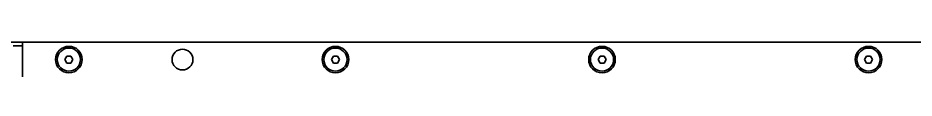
# Paper-space layout 'Blatt1' of a CAD drawing. Header units: millimetres. Extents: x 0 to 1189, y 0 to 841.
# Drawn here: x 137.7 to 215.1, y 497.1 to 499.8 of the extents above; entities that cross this region are included whole.
import ezdxf

# ---------------------------------------------------------------- set-up
doc = ezdxf.new("R2010")
doc.units = ezdxf.units.MM

psp = doc.layouts.new('Blatt1')

# ---------------------------------------------------------------- linework, layer by layer
at = {"color": 7, "linetype": 'Continuous', "lineweight": 35}
for p, q in [((131.336, 499.832), (138.136, 499.832)), ((138.136, 499.532), (137.336, 499.532)), ((138.136, 499.832), (138.136, 499.532)), ((138.136, 499.832), (259.992, 499.832)), ((138.136, 499.532), (138.136, 498.932)), ((138.136, 498.932), (138.136, 496.832)), ((141.792, 498.332), (141.964, 498.63)), ((141.792, 498.332), (141.964, 498.034)), ((142.308, 498.63), (141.964, 498.63)), ((142.308, 498.034), (141.964, 498.034)), ((142.48, 498.332), (142.308, 498.63)), ((142.48, 498.332), (142.308, 498.034)), ((164.792, 498.332), (164.964, 498.63)), ((164.792, 498.332), (164.964, 498.034)), ((165.308, 498.63), (164.964, 498.63)), ((165.308, 498.034), (164.964, 498.034)), ((165.48, 498.332), (165.308, 498.63)), ((165.48, 498.332), (165.308, 498.034)), ((187.792, 498.332), (187.964, 498.63)), ((187.792, 498.332), (187.964, 498.034)), ((188.308, 498.63), (187.964, 498.63)), ((188.308, 498.034), (187.964, 498.034)), ((188.48, 498.332), (188.308, 498.63)), ((188.48, 498.332), (188.308, 498.034)), ((210.792, 498.332), (210.964, 498.63)), ((210.792, 498.332), (210.964, 498.034)), ((211.308, 498.63), (210.964, 498.63)), ((211.308, 498.034), (210.964, 498.034)), ((211.48, 498.332), (211.308, 498.63)), ((211.48, 498.332), (211.308, 498.034))]:
    psp.add_line(p, q, dxfattribs=at)
for centre, radius in [((142.136, 498.332), 1.147), ((142.136, 498.332), 1), ((151.936, 498.332), 0.9), ((165.136, 498.332), 1.147), ((165.136, 498.332), 1), ((188.136, 498.332), 1.147), ((188.136, 498.332), 1), ((211.136, 498.332), 1.147), ((211.136, 498.332), 1)]:
    psp.add_circle(centre, radius, dxfattribs=at)

doc.saveas('drawing.dxf')
